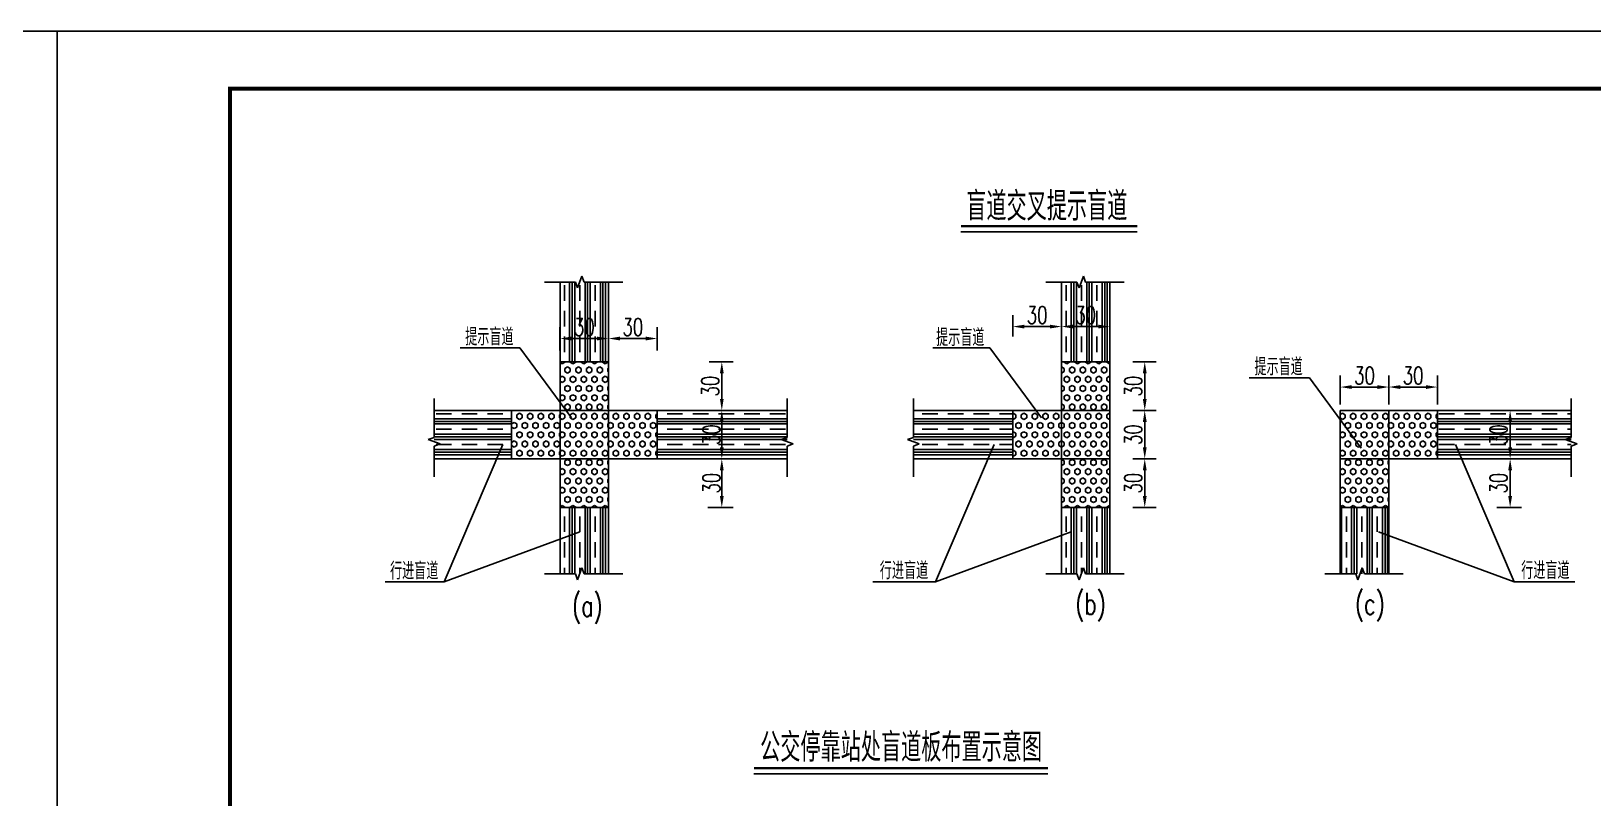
# Model space of a CAD drawing. Extents: x 2509 to 5569, y -317 to -20.
# Drawn here: x 5144.7 to 5416.1, y -153.7 to -20.5 of the extents above; entities that cross this region are included whole.
import ezdxf
from ezdxf.enums import TextEntityAlignment as Align

# ---------------------------------------------------------------- set-up
doc = ezdxf.new("R2010")
doc.units = 0
doc.header["$LTSCALE"] = 5
doc.header["$PDMODE"] = 32
doc.layers.get('0').update_dxf_attribs({"linetype": 'CONTINUOUS'})
doc.layers.get('Defpoints').update_dxf_attribs({"linetype": 'CONTINUOUS'})
for name, color, linetype in [('图框', 7, 'CONTINUOUS'), ('文字字符', 7, 'CONTINUOUS'), ('说明', 7, 'CONTINUOUS')]:
    doc.layers.add(name, color=color, linetype=linetype)
doc.styles.get("Standard").update_dxf_attribs({"font": 'simplex1.shx', "width": 0.7, "bigfont": 'hztxt.shx'})
doc.dimstyles.new('副本 (3)ISO-25', dxfattribs={"dimtxt": 3, "dimasz": 2, "dimexe": 2, "dimexo": 1, "dimgap": 0.5, "dimtad": 1, "dimlfac": 0.83333, "dimdsep": 46, "dimtxsty": 'Standard', "dimcen": 0.9, "dimclrd": 4, "dimclre": 4, "dimclrt": 7, "dimadec": 0, "dimazin": 2, "dimtfac": 1, "dimtmove": 2, "dimatfit": 3, "dimfxl": 0, "dimlwd": -1, "dimlwe": -1, "dimarcsym": 0})

# ---------------------------------------------------------------- blocks, each defined once
blk = doc.blocks.new('*D56')
at = {"layer": 'Defpoints', "color": 0}
for p in [(5236.57, -73.91), (5236.57, -76.96), (5245.01, -76.96)]:
    blk.add_point(p, dxfattribs=at)
at = {"layer": '说明', "color": 4}
for p, q in [((5236.57, -75.96), (5236.57, -71.91)), ((5245.01, -75.96), (5245.01, -71.91)), ((5243.01, -73.91), (5238.57, -73.91))]:
    blk.add_line(p, q, dxfattribs=at)
for points in [[(5238.57, -73.57), (5238.57, -74.24), (5236.57, -73.91)], [(5243.01, -73.57), (5243.01, -74.24), (5245.01, -73.91)]]:
    blk.add_solid(points, dxfattribs=at)
at = {"layer": '说明', "color": 7, "insert": (5240.79, -71.91), "char_height": 3, "attachment_point": 5}
blk.add_mtext('30', dxfattribs=at)
blk = doc.blocks.new('*D76')
at = {"layer": 'Defpoints', "color": 0}
for p in [(5253.45, -73.91), (5245.01, -76.96), (5253.45, -76.96)]:
    blk.add_point(p, dxfattribs=at)
at = {"layer": '说明', "color": 4}
for p, q in [((5245.01, -75.96), (5245.01, -71.91)), ((5253.45, -75.96), (5253.45, -71.91)), ((5247.01, -73.91), (5251.45, -73.91))]:
    blk.add_line(p, q, dxfattribs=at)
for points in [[(5247.01, -73.57), (5247.01, -74.24), (5245.01, -73.91)], [(5251.45, -73.57), (5251.45, -74.24), (5253.45, -73.91)]]:
    blk.add_solid(points, dxfattribs=at)
at = {"layer": '说明', "color": 7, "insert": (5249.23, -71.91), "char_height": 3, "attachment_point": 5}
blk.add_mtext('30', dxfattribs=at)
blk = doc.blocks.new('*D57')
at = {"layer": 'Defpoints', "color": 0}
for p in [(5260.91, -94.83), (5264.69, -94.83), (5261.27, -103.27)]:
    blk.add_point(p, dxfattribs=at)
at = {"layer": '说明', "color": 4}
for p, q in [((5261.91, -94.83), (5266.69, -94.83)), ((5264.69, -96.83), (5264.69, -97.36)), ((5264.69, -101.27), (5264.69, -100.74)), ((5262.27, -103.27), (5266.69, -103.27))]:
    blk.add_line(p, q, dxfattribs=at)
for points in [[(5264.36, -96.83), (5265.02, -96.83), (5264.69, -94.83)], [(5264.36, -101.27), (5265.02, -101.27), (5264.69, -103.27)]]:
    blk.add_solid(points, dxfattribs=at)
at = {"layer": '说明', "color": 7, "insert": (5262.89, -99.05), "char_height": 3, "attachment_point": 5, "rotation": 90}
blk.add_mtext('30', dxfattribs=at)
blk = doc.blocks.new('*D77')
at = {"layer": 'Defpoints', "color": 0}
for p in [(5261.48, -77.96), (5264.69, -77.96), (5261.48, -86.4)]:
    blk.add_point(p, dxfattribs=at)
at = {"layer": '说明', "color": 4}
for p, q in [((5262.48, -77.96), (5266.69, -77.96)), ((5264.69, -84.4), (5264.69, -79.96)), ((5262.48, -86.4), (5266.69, -86.4))]:
    blk.add_line(p, q, dxfattribs=at)
for points in [[(5264.36, -79.96), (5265.02, -79.96), (5264.69, -77.96)], [(5264.36, -84.4), (5265.02, -84.4), (5264.69, -86.4)]]:
    blk.add_solid(points, dxfattribs=at)
at = {"layer": '说明', "color": 7, "insert": (5262.69, -82.18), "char_height": 3, "attachment_point": 5, "rotation": 90}
blk.add_mtext('30', dxfattribs=at)
blk = doc.blocks.new('*D58')
at = {"layer": 'Defpoints', "color": 0}
for p in [(5338.19, -86.4), (5338.19, -86.4), (5335.15, -94.83)]:
    blk.add_point(p, dxfattribs=at)
at = {"layer": '说明', "color": 4}
for p, q in [((5337.19, -86.4), (5336.19, -86.4)), ((5338.19, -92.83), (5338.19, -88.4)), ((5336.15, -94.83), (5340.19, -94.83))]:
    blk.add_line(p, q, dxfattribs=at)
for points in [[(5337.86, -88.4), (5338.53, -88.4), (5338.19, -86.4)], [(5337.86, -92.83), (5338.53, -92.83), (5338.19, -94.83)]]:
    blk.add_solid(points, dxfattribs=at)
at = {"layer": '说明', "color": 7, "insert": (5336.19, -90.62), "char_height": 3, "attachment_point": 5, "rotation": 90}
blk.add_mtext('30', dxfattribs=at)
blk = doc.blocks.new('*D59')
at = {"layer": 'Defpoints', "color": 0}
for p in [(5335.15, -94.83), (5338.19, -94.83), (5335.15, -103.27)]:
    blk.add_point(p, dxfattribs=at)
at = {"layer": '说明', "color": 4}
for p, q in [((5336.15, -94.83), (5340.19, -94.83)), ((5338.19, -101.27), (5338.19, -96.83)), ((5336.15, -103.27), (5340.19, -103.27))]:
    blk.add_line(p, q, dxfattribs=at)
for points in [[(5337.86, -96.83), (5338.53, -96.83), (5338.19, -94.83)], [(5337.86, -101.27), (5338.53, -101.27), (5338.19, -103.27)]]:
    blk.add_solid(points, dxfattribs=at)
at = {"layer": '说明', "color": 7, "insert": (5336.19, -99.05), "char_height": 3, "attachment_point": 5, "rotation": 90}
blk.add_mtext('30', dxfattribs=at)
blk = doc.blocks.new('*D60')
at = {"layer": 'Defpoints', "color": 0}
for p in [(5332.15, -71.83), (5323.71, -74.58), (5332.15, -74.88)]:
    blk.add_point(p, dxfattribs=at)
at = {"layer": '说明', "color": 4}
for p, q in [((5323.71, -73.58), (5323.71, -69.83)), ((5332.15, -73.88), (5332.15, -69.83)), ((5325.71, -71.83), (5330.15, -71.83))]:
    blk.add_line(p, q, dxfattribs=at)
for points in [[(5325.71, -71.5), (5325.71, -72.16), (5323.71, -71.83)], [(5330.15, -71.5), (5330.15, -72.16), (5332.15, -71.83)]]:
    blk.add_solid(points, dxfattribs=at)
at = {"layer": '说明', "color": 7, "insert": (5327.93, -69.83), "char_height": 3, "attachment_point": 5}
blk.add_mtext('30', dxfattribs=at)
blk = doc.blocks.new('*D61')
at = {"layer": 'Defpoints', "color": 0}
for p in [(5323.71, -71.83), (5315.28, -74.58), (5323.71, -74.58)]:
    blk.add_point(p, dxfattribs=at)
at = {"layer": '说明', "color": 4}
for p, q in [((5315.28, -73.58), (5315.28, -69.83)), ((5323.71, -73.58), (5323.71, -69.83)), ((5317.28, -71.83), (5321.71, -71.83))]:
    blk.add_line(p, q, dxfattribs=at)
for points in [[(5317.28, -71.5), (5317.28, -72.16), (5315.28, -71.83)], [(5321.71, -71.5), (5321.71, -72.16), (5323.71, -71.83)]]:
    blk.add_solid(points, dxfattribs=at)
at = {"layer": '说明', "color": 7, "insert": (5319.49, -69.83), "char_height": 3, "attachment_point": 5}
blk.add_mtext('30', dxfattribs=at)
blk = doc.blocks.new('*D62')
at = {"layer": 'Defpoints', "color": 0}
for p in [(5389.05, -82.34), (5380.61, -86.4), (5389.05, -86.4)]:
    blk.add_point(p, dxfattribs=at)
at = {"layer": '说明', "color": 4}
for p, q in [((5380.61, -85.4), (5380.61, -80.34)), ((5389.05, -85.4), (5389.05, -80.34)), ((5382.61, -82.34), (5387.05, -82.34))]:
    blk.add_line(p, q, dxfattribs=at)
for points in [[(5382.61, -82.01), (5382.61, -82.68), (5380.61, -82.34)], [(5387.05, -82.01), (5387.05, -82.68), (5389.05, -82.34)]]:
    blk.add_solid(points, dxfattribs=at)
at = {"layer": '说明', "color": 7, "insert": (5384.83, -80.34), "char_height": 3, "attachment_point": 5}
blk.add_mtext('30', dxfattribs=at)
blk = doc.blocks.new('*D63')
at = {"layer": 'Defpoints', "color": 0}
for p in [(5398.38, -86.4), (5401.69, -86.4), (5398.38, -94.83)]:
    blk.add_point(p, dxfattribs=at)
at = {"layer": '说明', "color": 4}
for p, q in [((5399.38, -86.4), (5403.69, -86.4)), ((5401.69, -92.83), (5401.69, -88.4)), ((5399.38, -94.83), (5403.69, -94.83))]:
    blk.add_line(p, q, dxfattribs=at)
for points in [[(5401.36, -88.4), (5402.03, -88.4), (5401.69, -86.4)], [(5401.36, -92.83), (5402.03, -92.83), (5401.69, -94.83)]]:
    blk.add_solid(points, dxfattribs=at)
at = {"layer": '说明', "color": 7, "insert": (5399.69, -90.62), "char_height": 3, "attachment_point": 5, "rotation": 90}
blk.add_mtext('30', dxfattribs=at)
blk = doc.blocks.new('*D64')
at = {"layer": 'Defpoints', "color": 0}
for p in [(5398.38, -94.83), (5401.69, -94.83), (5398.38, -103.27)]:
    blk.add_point(p, dxfattribs=at)
at = {"layer": '说明', "color": 4}
for p, q in [((5399.38, -94.83), (5403.69, -94.83)), ((5401.69, -101.27), (5401.69, -96.83)), ((5399.38, -103.27), (5403.69, -103.27))]:
    blk.add_line(p, q, dxfattribs=at)
for points in [[(5401.36, -96.83), (5402.03, -96.83), (5401.69, -94.83)], [(5401.36, -101.27), (5402.03, -101.27), (5401.69, -103.27)]]:
    blk.add_solid(points, dxfattribs=at)
at = {"layer": '说明', "color": 7, "insert": (5399.69, -99.05), "char_height": 3, "attachment_point": 5, "rotation": 90}
blk.add_mtext('30', dxfattribs=at)
blk = doc.blocks.new('*D65')
at = {"layer": 'Defpoints', "color": 0}
for p in [(5380.61, -82.34), (5372.18, -86.4), (5380.61, -86.4)]:
    blk.add_point(p, dxfattribs=at)
at = {"layer": '说明', "color": 4}
for p, q in [((5372.18, -85.4), (5372.18, -80.34)), ((5380.61, -85.4), (5380.61, -80.34)), ((5374.18, -82.34), (5378.61, -82.34))]:
    blk.add_line(p, q, dxfattribs=at)
for points in [[(5374.18, -82.01), (5374.18, -82.68), (5372.18, -82.34)], [(5378.61, -82.01), (5378.61, -82.68), (5380.61, -82.34)]]:
    blk.add_solid(points, dxfattribs=at)
at = {"layer": '说明', "color": 7, "insert": (5376.39, -80.34), "char_height": 3, "attachment_point": 5}
blk.add_mtext('30', dxfattribs=at)
blk = doc.blocks.new('*D71')
at = {"layer": 'Defpoints', "color": 0}
for p in [(5335.15, -77.96), (5335.15, -86.4), (5338.19, -86.4)]:
    blk.add_point(p, dxfattribs=at)
at = {"layer": '说明', "color": 4}
for p, q in [((5336.15, -77.96), (5340.19, -77.96)), ((5338.19, -79.96), (5338.19, -84.4)), ((5336.15, -86.4), (5340.19, -86.4))]:
    blk.add_line(p, q, dxfattribs=at)
for points in [[(5337.86, -79.96), (5338.53, -79.96), (5338.19, -77.96)], [(5337.86, -84.4), (5338.53, -84.4), (5338.19, -86.4)]]:
    blk.add_solid(points, dxfattribs=at)
at = {"layer": '说明', "color": 7, "insert": (5336.19, -82.18), "char_height": 3, "attachment_point": 5, "rotation": 90}
blk.add_mtext('30', dxfattribs=at)
blk = doc.blocks.new('*D72')
at = {"layer": 'Defpoints', "color": 0}
for p in [(5260.91, -86.4), (5260.91, -94.83), (5264.69, -94.83)]:
    blk.add_point(p, dxfattribs=at)
at = {"layer": '说明', "color": 4}
for p, q in [((5261.91, -86.4), (5266.69, -86.4)), ((5264.69, -88.4), (5264.69, -88.93)), ((5261.91, -94.83), (5266.69, -94.83)), ((5264.69, -92.83), (5264.69, -92.31))]:
    blk.add_line(p, q, dxfattribs=at)
for points in [[(5264.36, -88.4), (5265.02, -88.4), (5264.69, -86.4)], [(5264.36, -92.83), (5265.02, -92.83), (5264.69, -94.83)]]:
    blk.add_solid(points, dxfattribs=at)
at = {"layer": '说明', "color": 7, "insert": (5262.89, -90.62), "char_height": 3, "attachment_point": 5, "rotation": 90}
blk.add_mtext('30', dxfattribs=at)
blk = doc.blocks.new('series')
at = {"width": 0.75}
for tag, height, p in [('页码', 4, (-35, -19)), ('图名', 5, (-220, -282)), ('图号', 5, (-20, -282))]:
    blk.add_attdef(tag, text='', height=height, dxfattribs=at).set_placement(p, align=Align.MIDDLE_CENTER)

msp = doc.modelspace()

# ---------------------------------------------------------------- hatches: boundary and pattern name
h = msp.add_hatch()
h.set_pattern_fill('CLAY', color=2, scale=0.5625, angle=90, style=0)
h.set_pattern_definition([(90, (4880.1567, -536.1358), (-2.678906, 2e-16), []), (90, (4879.7102, -536.1358), (-2.678906, 2e-16), []), (90, (4879.2638, -536.1358), (-2.678906, 2e-16), []), (90, (4878.3708, -536.1358), (-2.678906, 2e-16), [2.678906, -1.785937])])
h.paths.add_polyline_path([(5236.574, -77.959), (5245.011, -77.959), (5245.011, -64.083), (5236.574, -64.083)])
h.paths.add_polyline_path([(5245.011, -103.272), (5236.574, -103.272), (5236.574, -114.807), (5245.011, -114.807)])
h.paths.add_polyline_path([(5243.543, -66.171), (5248.324, -66.171), (5248.324, -74.608), (5243.543, -74.608)], flags=9)
h.paths.add_polyline_path([(5238.402, -66.171), (5243.183, -66.171), (5243.183, -74.608), (5238.402, -74.608)], flags=24)
h = msp.add_hatch()
h.set_pattern_fill('CLAY', color=2, scale=0.5625, angle=90, style=0)
h.set_pattern_definition([(90, (4884.2952, -536.1358), (-2.678906, 2e-16), []), (90, (4883.8487, -536.1358), (-2.678906, 2e-16), []), (90, (4883.4022, -536.1358), (-2.678906, 2e-16), []), (90, (4882.5092, -536.1358), (-2.678906, 2e-16), [2.678906, -1.785937])])
h.paths.add_polyline_path([(5323.713, -77.959), (5332.15, -77.959), (5332.15, -64.083), (5323.713, -64.083)])
h.paths.add_polyline_path([(5332.15, -103.272), (5323.713, -103.272), (5323.713, -114.807), (5332.15, -114.807)])
h.paths.add_polyline_path([(5325.541, -66.171), (5330.322, -66.171), (5330.322, -74.608), (5325.541, -74.608)], flags=24)
h = msp.add_hatch()
h.set_pattern_fill('HEX', color=2, scale=0.16875, angle=90, style=0)
h.set_pattern_definition([(90, (4880.1567, -536.1358), (-0.9280001, 6e-17), [0.5357812, -1.0715625]), (210, (4880.1567, -536.1358), (0.464, -0.8036717), [0.5357812, -1.0715625]), (150, (4880.1567, -535.60005), (-0.464, -0.8036717), [0.5357812, -1.0715625])])
h.paths.add_polyline_path([(5236.574, -77.959), (5236.574, -86.397), (5245.011, -86.397), (5245.011, -77.959)])
h.paths.add_polyline_path([(5236.574, -86.397), (5236.574, -94.834), (5245.011, -94.834), (5245.011, -86.397)])
h.paths.add_polyline_path([(5236.574, -94.834), (5236.574, -103.272), (5245.011, -103.272), (5245.011, -94.834)])
h.paths.add_polyline_path([(5253.449, -86.397), (5245.011, -86.397), (5245.011, -94.834), (5253.449, -94.834)])
h.paths.add_polyline_path([(5228.136, -94.834), (5236.574, -94.834), (5236.574, -86.397), (5228.136, -86.397)])
h = msp.add_hatch()
h.set_pattern_fill('HEX', color=2, scale=0.16875, angle=90, style=0)
h.set_pattern_definition([(90, (4884.2952, -536.1358), (-0.9280001, 6e-17), [0.5357812, -1.0715625]), (210, (4884.2952, -536.1358), (0.464, -0.8036717), [0.5357812, -1.0715625]), (150, (4884.2952, -535.60005), (-0.464, -0.8036717), [0.5357812, -1.0715625])])
h.paths.add_polyline_path([(5323.713, -77.959), (5323.713, -86.397), (5332.15, -86.397), (5332.15, -77.959)])
h.paths.add_polyline_path([(5332.15, -94.834), (5332.15, -86.397), (5323.713, -86.397), (5323.713, -94.834)])
h.paths.add_polyline_path([(5323.713, -94.834), (5323.713, -103.272), (5332.15, -103.272), (5332.15, -94.834)])
h.paths.add_polyline_path([(5323.713, -94.834), (5323.713, -86.397), (5315.275, -86.397), (5315.275, -94.834)])
h = msp.add_hatch()
h.set_pattern_fill('CLAY', color=2, scale=0.5625, style=0)
h.set_pattern_definition([(0, (4880.1567, -536.1358), (0, 2.678906), []), (0, (4880.1567, -535.6893), (0, 2.678906), []), (0, (4880.1567, -535.2429), (0, 2.678906), []), (0, (4880.1567, -534.35), (0, 2.678906), [2.678906, -1.785937])])
h.paths.add_polyline_path([(5253.449, -86.397), (5253.449, -94.834), (5276.044, -94.834), (5276.044, -86.397)])
h.paths.add_polyline_path([(5214.689, -94.834), (5228.136, -94.834), (5228.136, -86.397), (5214.689, -86.397)])
h.paths.add_polyline_path([(5258.808, -93.006), (5258.808, -88.225), (5267.246, -88.225), (5267.246, -93.006)], flags=24)
h = msp.add_hatch()
h.set_pattern_fill('CLAY', color=2, scale=0.5625, style=0)
h.set_pattern_definition([(0, (4884.2952, -536.1358), (0, 2.678906), []), (0, (4884.2952, -535.6893), (0, 2.678906), []), (0, (4884.2952, -535.2429), (0, 2.678906), []), (0, (4884.2952, -534.35), (0, 2.678906), [2.678906, -1.785937])])
h.paths.add_polyline_path([(5315.275, -94.834), (5315.275, -86.397), (5297.979, -86.397), (5297.979, -94.834)])
h = msp.add_hatch()
h.set_pattern_fill('HEX', color=2, scale=0.16875, angle=90, style=0)
h.set_pattern_definition([(90, (4858.008, -536.1358), (-0.9280001, 6e-17), [0.5357812, -1.0715625]), (210, (4858.008, -536.1358), (0.4640001, -0.8036717), [0.5357812, -1.0715625]), (150, (4858.008, -535.60005), (-0.4640001, -0.8036717), [0.5357812, -1.0715625])])
h.paths.add_polyline_path([(5372.176, -86.397), (5372.176, -94.834), (5380.613, -94.834), (5380.613, -86.397)])
h.paths.add_polyline_path([(5380.613, -94.834), (5389.051, -94.834), (5389.051, -86.397), (5380.613, -86.397)])
h.paths.add_polyline_path([(5380.613, -94.834), (5372.176, -94.834), (5372.176, -103.272), (5380.613, -103.272)])
h = msp.add_hatch()
h.set_pattern_fill('CLAY', color=2, scale=0.5625, style=0)
h.set_pattern_definition([(0, (4858.008, -536.1358), (0, 2.678906), []), (0, (4858.008, -535.6893), (0, 2.678906), []), (0, (4858.008, -535.2429), (0, 2.678906), []), (0, (4858.008, -534.35), (0, 2.678906), [2.678906, -1.785937])])
h.paths.add_polyline_path([(5389.051, -86.397), (5389.051, -94.834), (5412.289, -94.834), (5412.289, -86.397)])
h.paths.add_polyline_path([(5395.877, -93.006), (5395.877, -88.225), (5404.314, -88.225), (5404.314, -93.006)], flags=24)
h = msp.add_hatch()
h.set_pattern_fill('CLAY', color=2, scale=0.5625, angle=90, style=0)
h.set_pattern_definition([(90, (4858.008, -536.1358), (-2.678906, 2e-16), []), (90, (4857.5615, -536.1358), (-2.678906, 2e-16), []), (90, (4857.115, -536.1358), (-2.678906, 2e-16), []), (90, (4856.222, -536.1358), (-2.678906, 2e-16), [2.678906, -1.785937])])
h.paths.add_polyline_path([(5372.176, -114.807), (5380.613, -114.807), (5380.613, -103.272), (5372.176, -103.272)])

# ---------------------------------------------------------------- linework, layer by layer
for p, q in [((5236.574, -64.083), (5236.574, -114.807)), ((5245.011, -64.083), (5245.011, -114.807)), ((5323.713, -64.083), (5323.713, -114.807)), ((5332.15, -64.083), (5332.15, -114.807)), ((5245.011, -77.959), (5236.574, -77.959)), ((5332.15, -77.959), (5323.713, -77.959)), ((5276.044, -86.397), (5214.689, -86.397)), ((5228.136, -86.397), (5228.136, -94.834)), ((5253.449, -86.397), (5253.449, -94.834)), ((5332.15, -86.397), (5297.979, -86.397)), ((5315.275, -86.397), (5315.275, -94.834)), ((5372.176, -86.397), (5372.176, -114.807)), ((5412.289, -86.397), (5372.176, -86.397)), ((5380.613, -86.397), (5380.613, -114.807)), ((5389.051, -86.397), (5389.051, -94.834)), ((5412.289, -84.358), (5412.289, -91.099)), ((5412.289, -91.099), (5411.258, -91.474)), ((5411.258, -91.474), (5413.319, -92.224)), ((5413.319, -92.224), (5412.289, -92.599)), ((5276.044, -94.834), (5214.689, -94.834)), ((5332.15, -94.834), (5297.979, -94.834)), ((5412.289, -94.834), (5372.176, -94.834)), ((5412.289, -92.599), (5412.289, -97.974)), ((5245.011, -103.272), (5236.574, -103.272)), ((5332.15, -103.272), (5323.713, -103.272)), ((5380.613, -103.272), (5372.176, -103.272)), ((5375.988, -113.777), (5375.238, -115.837)), ((5376.363, -114.807), (5375.988, -113.777)), ((5374.863, -114.807), (5369.488, -114.807)), ((5375.238, -115.837), (5374.863, -114.807)), ((5383.104, -114.807), (5376.363, -114.807))]:
    msp.add_line(p, q)
for points in [[(5149.201, -317.485), (5149.201, -20.485), (4729.201, -20.485), (4729.201, -317.485)], [(5569.201, -317.485), (5569.201, -20.485), (5149.201, -20.485), (5149.201, -317.485)]]:
    msp.add_lwpolyline(points, close=True)
at = {"layer": '图框', "const_width": 0.7}
msp.add_lwpolyline([(5559.201, -30.485), (5179.201, -30.485), (5179.201, -307.485), (5559.201, -307.485), (5559.201, -30.485)], dxfattribs=at)
at = {"layer": '文字字符'}
for p, q in [((5306.258, -55.334), (5336.883, -55.334)), ((5270.278, -149.556), (5321.374, -149.556))]:
    msp.add_line(p, q, dxfattribs=at)
at = {"layer": '文字字符', "color": 7}
for p, q in [((5219.246, -75.532), (5229.564, -75.532)), ((5229.564, -75.532), (5238.545, -87.713)), ((5301.382, -75.532), (5311.261, -75.532)), ((5311.261, -75.532), (5320.241, -87.713)), ((5356.341, -80.763), (5366.797, -80.763)), ((5366.797, -80.763), (5375.777, -92.943)), ((5216.448, -116.206), (5226.629, -92.33)), ((5301.846, -116.206), (5312.026, -92.33)), ((5402.403, -116.206), (5392.223, -92.33)), ((5216.448, -116.206), (5240.023, -107.511)), ((5301.846, -116.206), (5325.421, -107.511)), ((5402.403, -116.206), (5378.828, -107.511)), ((5206.191, -116.206), (5216.448, -116.206)), ((5290.958, -116.206), (5301.846, -116.206)), ((5402.403, -116.206), (5412.953, -116.206))]:
    msp.add_line(p, q, dxfattribs=at)
at = {"layer": '文字字符', "color": 4}
for p, q in [((5264.691, -88.925), (5264.691, -92.305)), ((5264.691, -97.363), (5264.691, -100.743))]:
    msp.add_line(p, q, dxfattribs=at)
at = {"layer": '文字字符', "const_width": 0.4}
for points in [[(5306.258, -54.384), (5336.883, -54.384)], [(5270.278, -148.607), (5321.374, -148.607)]]:
    msp.add_lwpolyline(points, dxfattribs=at)
at = {"layer": '说明'}
for p, q in [((5239.261, -64.083), (5233.886, -64.083)), ((5239.636, -65.113), (5239.261, -64.083)), ((5240.386, -63.052), (5239.636, -65.113)), ((5240.761, -64.083), (5240.386, -63.052)), ((5247.502, -64.083), (5240.761, -64.083)), ((5326.4, -64.083), (5321.025, -64.083)), ((5326.775, -65.113), (5326.4, -64.083)), ((5327.525, -63.052), (5326.775, -65.113)), ((5327.9, -64.083), (5327.525, -63.052)), ((5334.641, -64.083), (5327.9, -64.083)), ((5214.689, -84.358), (5214.689, -91.099)), ((5276.044, -84.358), (5276.044, -91.099)), ((5297.979, -84.358), (5297.979, -91.099)), ((5214.689, -91.099), (5213.659, -91.474)), ((5213.659, -91.474), (5215.72, -92.224)), ((5215.72, -92.224), (5214.689, -92.599)), ((5276.044, -91.099), (5275.014, -91.474)), ((5275.014, -91.474), (5277.074, -92.224)), ((5277.074, -92.224), (5276.044, -92.599)), ((5297.979, -91.099), (5296.948, -91.474)), ((5296.948, -91.474), (5299.009, -92.224)), ((5299.009, -92.224), (5297.979, -92.599)), ((5214.689, -92.599), (5214.689, -97.974)), ((5276.044, -92.599), (5276.044, -97.974)), ((5297.979, -92.599), (5297.979, -97.974)), ((5240.386, -113.777), (5239.636, -115.837)), ((5240.761, -114.807), (5240.386, -113.777)), ((5327.525, -113.777), (5326.775, -115.837)), ((5327.9, -114.807), (5327.525, -113.777)), ((5239.261, -114.807), (5233.886, -114.807)), ((5239.636, -115.837), (5239.261, -114.807)), ((5247.502, -114.807), (5240.761, -114.807)), ((5326.4, -114.807), (5321.025, -114.807)), ((5326.775, -115.837), (5326.4, -114.807)), ((5334.641, -114.807), (5327.9, -114.807))]:
    msp.add_line(p, q, dxfattribs=at)

# ---------------------------------------------------------------- block references
at = {"layer": '图框'}
ref = msp.add_blockref('series', (5569.201, -20.485), dxfattribs=at)
ref.add_attrib('页码', '第  2  页     共  2  页', dxfattribs={"layer": '0', "height": 4, "width": 0.7}).set_placement((5534.201, -39.485), align=Align.MIDDLE_CENTER)
ref.add_attrib('图名', '无障碍通道设计图', dxfattribs={"layer": '0', "height": 5, "width": 0.7}).set_placement((5349.201, -302.485), align=Align.MIDDLE_CENTER)
ref.add_attrib('图号', 'S3-29-2', dxfattribs={"layer": '0', "height": 5, "width": 0.7}).set_placement((5549.201, -302.485), align=Align.MIDDLE_CENTER)

# ---------------------------------------------------------------- texts
at = {"width": 0.7}
for s, p in [('(a)', (5238.67, -122.232)), ('(b)', (5326.114, -121.873)), ('(c)', (5374.726, -121.873))]:
    msp.add_text(s, height=3.75, dxfattribs=at).set_placement(p)
at = {"layer": '文字字符', "width": 0.7}
for s, p in [('盲道交叉提示盲道', (5307.172, -53.414)), ('公交停靠站处盲道板布置示意图', (5271.35, -147.487))]:
    msp.add_text(s, height=5, dxfattribs=at).set_placement(p)
at = {"layer": '文字字符', "color": 7, "width": 0.7}
for s, p in [('提示盲道', (5220.101, -75.118)), ('提示盲道', (5301.931, -75.23)), ('提示盲道', (5357.257, -80.32)), ('行进盲道', (5207.034, -115.802)), ('行进盲道', (5292.159, -115.758)), ('行进盲道', (5403.615, -115.729))]:
    msp.add_text(s, height=3, dxfattribs=at).set_placement(p)

# ---------------------------------------------------------------- dimensions: what is measured, and where the dimension line sits
at = {"layer": '说明'}
for base, p1, p2, picture, middle in [((5236.574, -73.905), (5245.011, -76.959), (5236.574, -76.959), '*D56', (5240.792, -71.905)), ((5253.449, -73.905), (5245.011, -76.959), (5253.449, -76.959), '*D76', (5249.23, -71.905)), ((5323.713, -71.83), (5315.275, -74.576), (5323.713, -74.576), '*D61', (5319.494, -69.83)), ((5332.15, -71.83), (5323.713, -74.576), (5332.15, -74.884), '*D60', (5327.932, -69.83)), ((5380.613, -82.343), (5372.176, -86.397), (5380.613, -86.397), '*D65', (5376.394, -80.343)), ((5389.051, -82.343), (5380.613, -86.397), (5389.051, -86.397), '*D62', (5384.832, -80.343))]:
    dim = msp.add_linear_dim(base=base, p1=p1, p2=p2, text='30', dimstyle='副本 (3)ISO-25', override={"dimtxt": 3, "dimtxsty": 'Standard'}, dxfattribs=at)
    dim.commit()
    dim.dimension.update_dxf_attribs({"geometry": picture, "text_midpoint": middle})
for base, p1, p2, angle, picture, middle in [((5264.691, -77.959), (5261.483, -86.397), (5261.483, -77.959), 90, '*D77', (5262.691, -82.178)), ((5338.193, -86.397), (5335.15, -77.959), (5335.15, -86.397), 270, '*D71', (5336.193, -82.178)), ((5338.193, -86.397), (5335.15, -94.834), (5338.193, -86.397), 90, '*D58', (5336.193, -90.615)), ((5401.693, -86.397), (5398.384, -94.834), (5398.384, -86.397), 90, '*D63', (5399.693, -90.615)), ((5338.193, -94.834), (5335.15, -103.272), (5335.15, -94.834), 90, '*D59', (5336.193, -99.053)), ((5401.693, -94.834), (5398.384, -103.272), (5398.384, -94.834), 90, '*D64', (5399.693, -99.053))]:
    dim = msp.add_linear_dim(base=base, p1=p1, p2=p2, angle=angle, text='30', dimstyle='副本 (3)ISO-25', override={"dimtxt": 3, "dimtxsty": 'Standard'}, dxfattribs=at)
    dim.commit()
    dim.dimension.update_dxf_attribs({"geometry": picture, "text_midpoint": middle})
for p1, angle, picture, middle in [((5260.913, -86.397), 270, '*D72', (5262.89, -90.615)), ((5261.269, -103.272), 90, '*D57', (5262.892, -99.053))]:
    dim = msp.add_linear_dim(base=(5264.691, -94.834), p1=p1, p2=(5260.913, -94.834), angle=angle, text='30', dimstyle='副本 (3)ISO-25', override={"dimtxt": 3, "dimtxsty": 'Standard'}, dxfattribs=at)
    dim.commit()
    dim.dimension.update_dxf_attribs({"geometry": picture, "text_midpoint": middle, "dimtype": 160})

doc.saveas('drawing.dxf')
